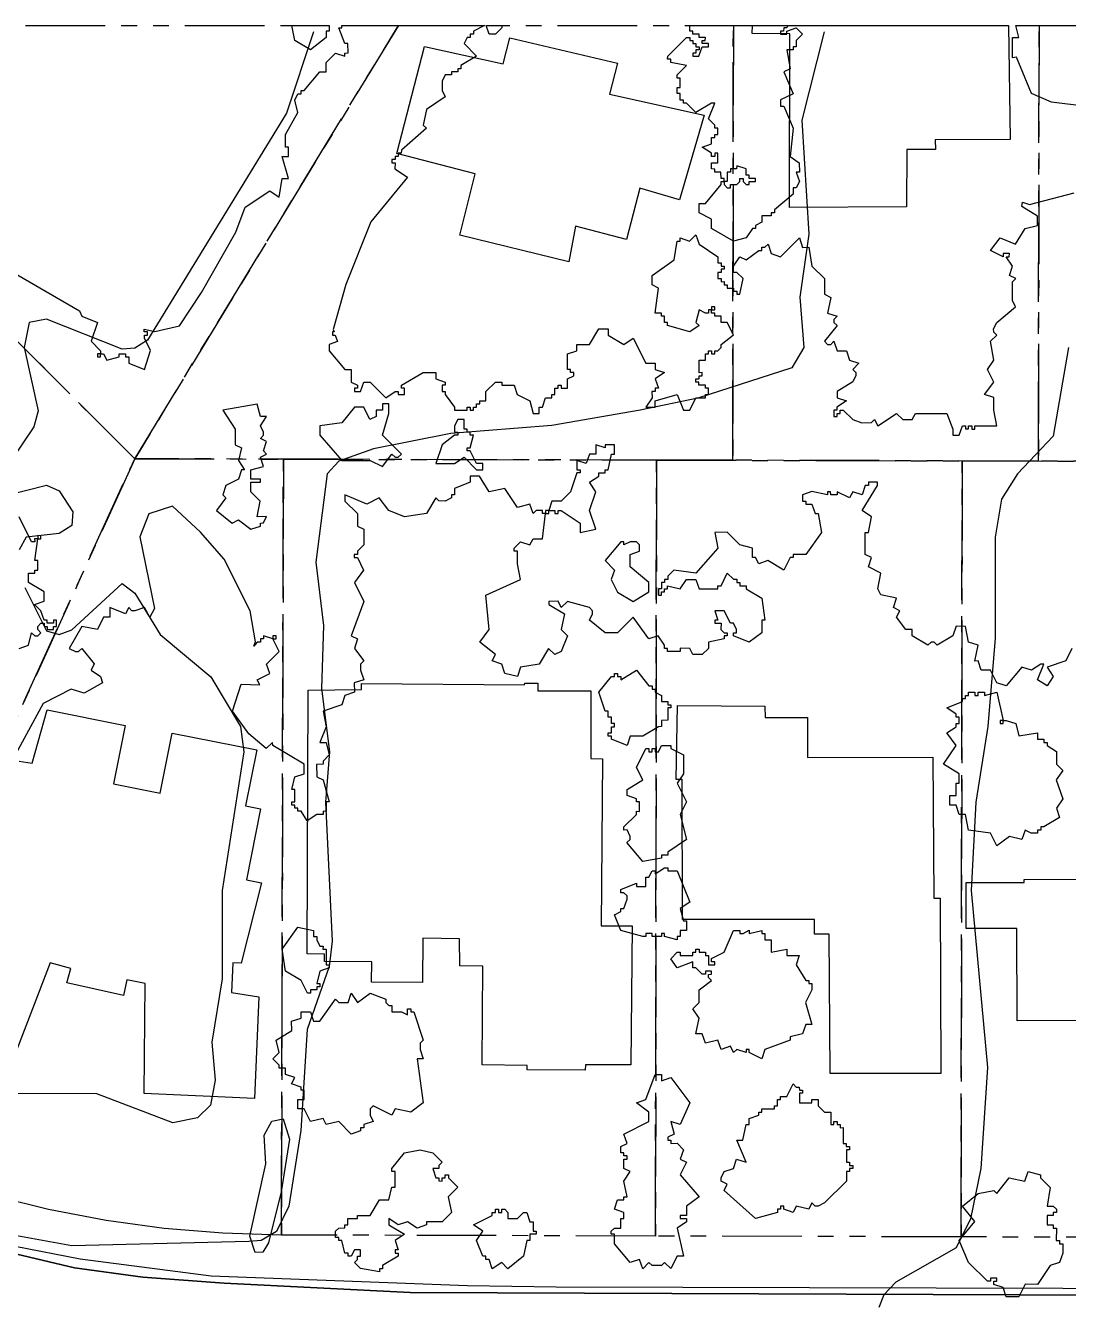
# Model space of a CAD drawing. Header units: metres. Extents: x -550 to 550, y -500 to 950.
# Drawn here: x -175.3 to -92.1, y 848 to 950 of the extents above; entities that cross this region are included whole.
import ezdxf

# ---------------------------------------------------------------- set-up
doc = ezdxf.new("R2010")
doc.units = ezdxf.units.M
doc.header["$LTSCALE"] = 2
doc.linetypes.add('PHANTOM', pattern=[6.35, 3.175, -0.635, 0.635, -0.635, 0.635, -0.635])
for name, color, linetype in [('SITE-BLDG-EXIST', 7, 'CONTINUOUS'), ('SITE-PROPERTY', 7, 'PHANTOM'), ('SITE-ROAD-CURB', 7, 'CONTINUOUS'), ('SITE-ROAD-PAVED', 7, 'CONTINUOUS'), ('SITE-TREE-CANOPY', 94, 'CONTINUOUS'), ('TOPO-CONTOUR-MAJOR', 8, 'CONTINUOUS'), ('TOPO-CONTOUR-MINOR', 9, 'CONTINUOUS')]:
    doc.layers.add(name, color=color, linetype=linetype)

msp = doc.modelspace()

# ---------------------------------------------------------------- linework, layer by layer
at = {"layer": 'SITE-BLDG-EXIST'}
for points in [[(-96.79, 940.91), (-102.78, 940.88), (-102.75, 940.1), (-105.02, 940.1), (-105.06, 935.55), (-114.4, 935.48), (-114.37, 949.34), (-117.36, 949.37), (-117.34, 950), (-96.93, 950)], [(-131.45, 933.99), (-131.98, 931.14), (-140.69, 933.29), (-139.47, 938.17), (-145.71, 939.78), (-143.5, 948.32), (-137.24, 946.94), (-136.7, 949.03), (-128.1, 947.01), (-128.74, 944.53), (-121.21, 942.86), (-123.17, 936.09), (-126.33, 937.02), (-127.38, 932.94)], [(-130.69, 866.66), (-135.31, 866.68), (-135.32, 867.03), (-138.9, 867.07), (-138.86, 874.95), (-140.7, 874.98), (-140.71, 877.13), (-143.63, 877.18), (-143.66, 873.65), (-147.73, 873.67), (-147.71, 875.3), (-151.47, 875.32), (-151.47, 875.91), (-152.86, 875.93), (-152.79, 896.97), (-148.54, 897.03), (-148.54, 897.51), (-135.52, 897.4), (-135.51, 897.54), (-134.47, 897.53), (-134.47, 896.92), (-130.25, 896.91), (-130.23, 891.51), (-129.31, 891.5), (-129.42, 878.17), (-126.94, 878.17), (-127.06, 867.07), (-130.67, 867.08)], [(-123.32, 895.74), (-116.37, 895.7), (-116.32, 894.78), (-112.96, 894.8), (-112.95, 891.6), (-102.95, 891.63), (-102.87, 880.39), (-102.37, 880.39), (-102.31, 866.4), (-111.15, 866.39), (-111.23, 877.51), (-112.4, 877.5), (-112.4, 878.68), (-122.92, 878.67), (-122.96, 889.85), (-123.43, 889.84)], [(-85.19, 881.88), (-85.19, 882.33), (-85.87, 882.38), (-85.86, 889.31), (-75.78, 889.31), (-75.9, 881.43), (-75.3, 880.94), (-75.26, 879.48), (-75.86, 878.92), (-75.86, 875.72), (-76.36, 875.72), (-76.36, 874.37), (-76.65, 874.36), (-76.63, 870.82), (-80.18, 870.8), (-80.18, 868.93), (-85.37, 868.92), (-85.4, 870.63), (-96.23, 870.6), (-96.26, 877.97), (-100.3, 877.96), (-100.31, 881.62), (-95.67, 881.62), (-95.68, 881.86)]]:
    msp.add_lwpolyline(points, close=True, dxfattribs=at)
msp.add_lwpolyline([(-175.83, 891.32), (-174.79, 891.15), (-173.61, 895.41), (-167.37, 894.16), (-168.31, 889.5), (-164.59, 888.76), (-163.62, 893.55), (-156.89, 892.2), (-157.78, 887.75), (-156.58, 887.51), (-157.71, 881.85), (-156.51, 881.61), (-158.12, 875.18), (-158.79, 875.23), (-158.91, 872.84), (-156.73, 872.51), (-157.06, 864.39), (-165.86, 864.78), (-165.78, 873.58), (-167.24, 873.86), (-167.51, 872.6), (-172.03, 873.63), (-171.71, 874.77), (-173.37, 875.21), (-176.57, 866.85)], dxfattribs=at)
at = {"layer": 'SITE-PROPERTY'}
for points in [[(-166.62, 915.44), (-187.99, 936.82), (-188.02, 950), (-145.59, 950)], [(-118.92, 915.32), (-125, 915.33), (-166.62, 915.44), (-145.59, 950), (-118.87, 950)], [(-94.54, 915.25), (-118.92, 915.32), (-118.87, 950), (-94.48, 950)], [(-70.16, 915.19), (-94.54, 915.25), (-94.48, 950), (-70.1, 950)], [(-191.21, 861.42), (-196.07, 863.82), (-200.76, 866.49), (-205.29, 869.46), (-209.62, 872.7), (-213.75, 876.2), (-217.64, 879.94), (-221.31, 883.91), (-224.72, 888.09), (-176.3, 925.11), (-166.62, 915.44)], [(-154.92, 853.5), (-159.59, 853.64), (-164.26, 854.02), (-168.89, 854.66), (-173.49, 855.53), (-178.03, 856.65), (-182.51, 858), (-186.91, 859.6), (-191.21, 861.42), (-166.62, 915.44), (-154.76, 915.41)], [(-125.08, 853.42), (-154.92, 853.5), (-154.76, 915.41), (-125, 915.33)], [(-100.62, 915.27), (-100.71, 853.35), (-125.08, 853.42), (-125, 915.33)], [(-73.19, 915.2), (-73.28, 853.28), (-100.71, 853.35), (-100.62, 915.27)]]:
    msp.add_lwpolyline(points, close=True, dxfattribs=at)
at = {"layer": 'SITE-ROAD-CURB'}
for points in [[(63.95, 848.12), (-144.66, 848.92), (-159.49, 849.65), (-165.96, 850.14), (-171.41, 850.88), (-177.03, 852.21)], [(-176.16, 852.62), (-170.96, 851.61), (-160.53, 850.25), (-140.08, 849.48), (-133.01, 849.36), (58.95, 848.86)]]:
    msp.add_lwpolyline(points, dxfattribs=at)
at = {"layer": 'SITE-ROAD-PAVED'}
msp.add_lwpolyline([(-177.03, 852.21), (-171.41, 850.88), (-165.96, 850.14), (-159.49, 849.65), (-144.66, 848.92), (63.95, 848.12)], dxfattribs=at)
at = {"layer": 'SITE-TREE-CANOPY'}
for points in [[(-176.34, 930.32), (-171.03, 927.24), (-170.85, 926.81), (-169.6, 926.31), (-170.1, 924.81), (-169.35, 924.06), (-169.35, 923.81), (-169.1, 923.81), (-168.85, 923.31), (-167.85, 923.56), (-167.85, 923.81), (-167.35, 923.81), (-167.35, 923.56), (-167.1, 923.56), (-167.1, 923.06), (-165.85, 922.56), (-165.35, 924.07), (-165.85, 925.06), (-165.85, 925.31), (-165.6, 925.31), (-165.6, 925.56), (-165.86, 925.56), (-165.86, 925.79), (-165.02, 925.59), (-163.05, 926.04), (-161.28, 928.7), (-158.56, 933.52), (-157.8, 935.51), (-155.85, 936.81), (-155.11, 936.31), (-154.85, 937.81), (-154.35, 937.81), (-154.86, 939.56), (-154.35, 939.56), (-154.36, 940.31), (-154.6, 940.31), (-154.6, 941.31), (-153.6, 943.06), (-153.85, 944.06), (-153.61, 944.56), (-153.35, 944.56), (-153.35, 944.81), (-153.1, 944.81), (-151.86, 946.31), (-151.35, 946.31), (-151.36, 947.06), (-150.6, 947.81), (-149.85, 947.56), (-149.85, 947.8), (-149.6, 947.82), (-149.61, 948.56), (-149.85, 948.56), (-150.35, 949.81), (-150.1, 949.81), (-150.1, 950), (-138.72, 950), (-139.61, 949.56), (-139.61, 949.31), (-139.85, 949.32), (-139.85, 949.06), (-140.1, 949.06), (-140.35, 948.56), (-139.36, 947.56), (-140.6, 946.81), (-140.6, 946.56), (-140.85, 946.56), (-140.85, 946.31), (-141.35, 946.31), (-141.35, 946.06), (-141.85, 946.06), (-142.1, 945.56), (-142.1, 944.81), (-141.85, 944.31), (-143.35, 943.31), (-143.6, 942.06), (-143.35, 941.81), (-145.35, 940.06), (-145.36, 939.81), (-145.6, 939.81), (-145.6, 939.56), (-145.85, 939.56), (-145.85, 939.31), (-146.1, 939.31), (-146.1, 939.06), (-145.85, 939.06), (-145.86, 938.56), (-144.87, 937.9), (-147.78, 934.34), (-149.77, 929.33), (-150.79, 925.76), (-150.72, 925.56), (-150.85, 925.56), (-150.85, 925.31), (-150.63, 925.31), (-150.44, 924.78), (-151.1, 924.56), (-151.11, 924.06), (-149.85, 922.57), (-149.35, 922.56), (-149.35, 921.56), (-148.86, 921.31), (-148.85, 921.06), (-149.1, 921.06), (-149.1, 920.81), (-148.6, 920.81), (-148.35, 921.56), (-147.85, 921.56), (-146.6, 920.31), (-145.85, 920.81), (-145.61, 920.81), (-145.61, 920.56), (-145.1, 920.56), (-145.1, 921.06), (-145.35, 921.06), (-145.35, 921.31), (-143.6, 922.31), (-142.61, 922.31), (-142.61, 921.81), (-141.85, 921.56), (-141.86, 921.31), (-142.1, 921.31), (-142.1, 920.81), (-141.85, 920.81), (-141.85, 920.56), (-141.1, 919.56), (-141.1, 919.31), (-140.1, 919.31), (-140.1, 919.56), (-139.85, 919.56), (-139.85, 919.31), (-139.6, 919.31), (-139.6, 919.56), (-139.35, 919.56), (-139.35, 919.81), (-139.1, 919.81), (-139.1, 920.06), (-138.6, 920.06), (-138.6, 920.81), (-137.85, 921.56), (-137.35, 921.56), (-137.35, 921.31), (-136.35, 921.31), (-136.11, 920.56), (-135.1, 920.06), (-134.85, 919.06), (-134.35, 919.06), (-134.35, 919.56), (-134.1, 919.56), (-133.85, 920.31), (-133.35, 920.31), (-133.35, 920.56), (-133.1, 920.56), (-133.1, 921.06), (-132.85, 921.06), (-132.85, 921.31), (-132.6, 921.31), (-132.6, 921.06), (-132.1, 921.06), (-132.1, 921.81), (-131.6, 922.06), (-131.6, 922.31), (-131.86, 922.31), (-131.85, 922.56), (-132.1, 922.56), (-132.1, 923.81), (-131.35, 924.06), (-131.35, 924.56), (-130.35, 924.56), (-129.6, 925.81), (-128.85, 925.81), (-128.85, 925.31), (-127.6, 924.56), (-126.85, 925.06), (-125.85, 923.06), (-125.1, 923.07), (-125.1, 922.57), (-124.35, 922.31), (-125.1, 921.81), (-124.85, 921.06), (-125.1, 921.06), (-125.1, 920.81), (-125.36, 920.81), (-125.35, 920.31), (-125.86, 919.56), (-125.1, 919.56), (-125.1, 920.06), (-123.35, 920.56), (-122.85, 919.31), (-122.35, 919.31), (-121.85, 920.31), (-121.1, 920.31), (-121.1, 920.56), (-120.86, 920.56), (-120.85, 921.06), (-121.1, 921.06), (-121.1, 921.31), (-121.61, 921.31), (-121.61, 921.56), (-121.85, 921.56), (-121.85, 921.82), (-121.6, 921.82), (-121.6, 922.06), (-121.35, 922.06), (-121.35, 922.32), (-121.6, 922.3), (-121.6, 923.31), (-121.1, 923.31), (-121.1, 923.81), (-120.85, 923.81), (-120.85, 924.06), (-120.6, 924.06), (-120.6, 923.81), (-120.35, 923.8), (-120.35, 924.06), (-120.1, 924.06), (-119.85, 924.32), (-119.85, 924.56), (-118.85, 925.32), (-119.35, 926.31), (-119.85, 926.31), (-119.85, 926.81), (-120.36, 926.81), (-120.35, 927.06), (-120.6, 927.06), (-120.6, 927.31), (-120.85, 927.31), (-120.85, 927.06), (-121.1, 927.06), (-121.6, 927.31), (-121.85, 926.31), (-121.6, 926.06), (-122.35, 925.56), (-124.11, 926.06), (-124.11, 926.31), (-124.35, 926.31), (-124.35, 926.81), (-124.6, 926.81), (-124.6, 927.06), (-125.1, 927.06), (-124.85, 929.06), (-125.35, 929.31), (-125.35, 930.06), (-123.6, 931.31), (-123.35, 932.81), (-123.1, 932.81), (-123.1, 933.06), (-122.36, 932.81), (-121.85, 933.31), (-121.6, 932.56), (-120.1, 931.56), (-120.1, 931.06), (-119.85, 931.06), (-119.85, 930.81), (-119.61, 930.81), (-119.6, 930.56), (-119.85, 930.56), (-119.85, 930.31), (-120.1, 930.31), (-120.11, 929.81), (-119.85, 929.81), (-119.85, 929.55), (-119.6, 929.57), (-119.6, 929.31), (-119.35, 929.31), (-119.36, 929.06), (-118.85, 929.06), (-118.85, 928.81), (-118.6, 928.81), (-118.6, 928.56), (-118.35, 928.56), (-118.1, 929.81), (-118.6, 930.31), (-118.85, 930.31), (-118.85, 930.81), (-118.35, 931.56), (-117.85, 931.31), (-116.85, 932.06), (-116.6, 932.06), (-116.61, 932.31), (-116.35, 932.31), (-116.1, 932.56), (-115.85, 931.81), (-115.1, 931.56), (-113.6, 933.06), (-113.35, 932.3), (-112.85, 932.32), (-112.61, 930.81), (-111.6, 929.81), (-111.6, 928.57), (-111.1, 928.31), (-111.35, 927.06), (-110.6, 926.81), (-110.86, 926.56), (-110.85, 926.31), (-110.6, 926.06), (-111.6, 924.81), (-111.35, 924.56), (-111.1, 924.56), (-110.85, 924.82), (-110.6, 924.06), (-109.85, 924.06), (-109.6, 923.31), (-108.85, 923.06), (-109.35, 922.56), (-109.1, 922.31), (-109.1, 922.07), (-109.35, 921.57), (-110.6, 920.81), (-110.6, 920.31), (-109.85, 920.06), (-110.61, 919.56), (-110.61, 919.31), (-110.85, 919.31), (-110.85, 918.81), (-110.6, 918.81), (-110.6, 919.06), (-110.35, 919.06), (-110.35, 919.31), (-110.1, 919.31), (-109.35, 918.56), (-108.61, 918.3), (-107.85, 918.32), (-107.6, 918.56), (-107.35, 918.06), (-105.85, 919.06), (-105.35, 918.56), (-104.6, 918.56), (-104.35, 919.06), (-101.85, 919.06), (-101.35, 917.81), (-101.35, 917.31), (-100.86, 917.32), (-100.6, 918.06), (-100.35, 918.06), (-100.35, 917.82), (-100.1, 917.82), (-100.1, 918.06), (-99.85, 918.06), (-99.85, 917.81), (-99.6, 917.81), (-99.6, 918.06), (-97.85, 918.06), (-98.1, 919.31), (-98.1, 920.32), (-98.85, 920.56), (-98.1, 921.56), (-98.6, 922.56), (-98.1, 923.31), (-98.35, 924.81), (-97.85, 925.31), (-98.1, 925.55), (-98.11, 925.81), (-97.85, 926.31), (-96.36, 927.57), (-96.6, 928.06), (-96.61, 929.56), (-96.35, 929.81), (-96.85, 930.06), (-96.6, 930.81), (-97.1, 931.56), (-96.86, 931.56), (-96.85, 931.82), (-97.35, 931.81), (-97.35, 931.56), (-98.35, 932.06), (-97.6, 933.06), (-96.36, 932.56), (-95.6, 933.81), (-94.61, 934.06), (-94.6, 934.8), (-95.85, 935.56), (-95.8, 935.9), (-95.26, 935.72), (-91.69, 936.66)], [(-90.7, 943.55), (-93.5, 943.9), (-95.08, 944.59), (-96.28, 947.49), (-96.6, 947.43), (-96.6, 949.06), (-96.1, 949.06), (-96.34, 950), (-87.85, 950)], [(-91.86, 900.31), (-92.36, 899.31), (-93.85, 898.81), (-93.35, 898.06), (-93.85, 897.31), (-94.6, 897.81), (-94.1, 899.06), (-94.35, 899.06), (-95.1, 898.56), (-95.85, 898.81), (-97.1, 897.31), (-97.86, 897.56), (-98.35, 898.56), (-99.1, 898.56), (-99.35, 899.32), (-99.6, 899.3), (-99.35, 900.56), (-100.11, 900.81), (-100.35, 902.06), (-101.1, 902.07), (-101.35, 901.31), (-102.61, 900.57), (-102.85, 900.81), (-103.1, 900.81), (-103.35, 900.56), (-104.61, 901.31), (-104.6, 901.81), (-105.1, 901.81), (-105.85, 902.81), (-105.6, 903.31), (-106.1, 903.56), (-105.85, 904.31), (-107.1, 904.57), (-107.35, 905.05), (-107.11, 906.31), (-108.1, 906.81), (-107.85, 907.56), (-108.35, 907.81), (-108.35, 909.56), (-108.1, 909.56), (-107.85, 910.81), (-108.6, 911.31), (-107.36, 913.31), (-107.36, 913.56), (-108.1, 913.57), (-108.1, 913.31), (-108.35, 913.31), (-108.6, 912.57), (-109.35, 912.81), (-109.6, 912.31), (-110.6, 912.81), (-110.6, 912.56), (-111.1, 912.56), (-111.11, 912.81), (-111.35, 912.81), (-111.35, 912.56), (-112.6, 912.82), (-113.35, 912.56), (-113.35, 912.06), (-113.1, 912.06), (-113.1, 911.81), (-112.6, 911.81), (-112.35, 911.06), (-112.11, 911.06), (-111.85, 909.55), (-113.1, 907.81), (-114.1, 907.81), (-114.1, 907.56), (-114.35, 907.56), (-114.85, 906.56), (-116.11, 907.31), (-116.85, 907.06), (-117.1, 907.56), (-117.35, 907.56), (-117.35, 908.31), (-118.35, 908.56), (-119.35, 909.57), (-120.35, 909.56), (-120.1, 908.31), (-121.85, 906.31), (-123.61, 906.56), (-124.1, 906.06), (-124.1, 905.81), (-124.35, 905.81), (-124.35, 905.56), (-124.6, 905.56), (-124.6, 905.06), (-124.85, 905.06), (-124.85, 904.56), (-124.61, 904.56), (-124.6, 904.81), (-124.35, 904.81), (-124.35, 905.06), (-124.11, 905.06), (-124.11, 905.31), (-123.1, 905.06), (-122.6, 905.81), (-121.85, 905.81), (-121.6, 905.06), (-120.1, 905.06), (-120.1, 905.31), (-119.85, 905.31), (-119.35, 906.31), (-118.85, 905.82), (-118.6, 905.82), (-118.6, 905.56), (-118.35, 905.56), (-118.35, 905.31), (-117.85, 905.31), (-117.85, 905.06), (-116.6, 904.31), (-116.35, 902.56), (-116.6, 902.56), (-116.6, 901.56), (-117.6, 900.81), (-118.85, 901.31), (-118.85, 901.56), (-118.61, 901.55), (-118.61, 901.81), (-118.85, 902.31), (-119.1, 902.31), (-119.6, 903.31), (-120.35, 903.31), (-120.1, 902.56), (-120.35, 902.56), (-120.35, 902.31), (-119.85, 902.31), (-119.86, 901.81), (-119.6, 901.56), (-119.35, 901.56), (-119.35, 901.31), (-119.6, 901.31), (-119.6, 901.06), (-120.85, 900.81), (-120.85, 900.31), (-121.35, 899.81), (-122.1, 899.81), (-122.35, 900.31), (-123.1, 900.32), (-123.1, 900.06), (-124.11, 900.06), (-124.11, 900.31), (-124.35, 900.31), (-124.35, 900.56), (-124.86, 901.31), (-125.6, 901.06), (-126.85, 902.81), (-128.11, 901.56), (-129.1, 901.56), (-130.35, 902.56), (-130.1, 903.06), (-130.1, 903.31), (-130.35, 903.56), (-132.1, 904.06), (-132.6, 903.56), (-132.85, 904.07), (-133.6, 904.06), (-133.6, 903.81), (-132.35, 903.06), (-132.6, 901.81), (-132.1, 901.31), (-132.6, 900.06), (-133.1, 899.81), (-133.61, 900.31), (-134.35, 899.06), (-135.85, 898.81), (-136.1, 898.06), (-137.1, 898.31), (-137.35, 899.06), (-138.1, 899.31), (-137.85, 899.81), (-139.1, 900.81), (-138.35, 901.81), (-138.61, 904.56), (-135.85, 905.81), (-136.1, 907.06), (-136.1, 908.06), (-136.35, 908.06), (-136.35, 908.31), (-135.85, 908.81), (-135.1, 908.56), (-134.85, 909.06), (-134.1, 909.06), (-133.85, 911.06), (-134.1, 911.06), (-134.1, 911.31), (-134.6, 911.31), (-134.85, 911.07), (-135.1, 911.81), (-136.1, 911.56), (-137.11, 913.06), (-138.35, 912.81), (-139.11, 914.06), (-139.85, 914.06), (-139.85, 913.56), (-141.1, 913.06), (-141.1, 912.56), (-141.35, 912.56), (-141.35, 912.31), (-141.85, 912.06), (-142.35, 912.07), (-142.6, 912.31), (-143.35, 911.07), (-145.1, 910.81), (-146.36, 911.31), (-147.11, 912.31), (-148.1, 911.81), (-149.85, 912.56), (-149.85, 912.06), (-148.86, 911.06), (-148.85, 910.06), (-148.35, 909.82), (-148.35, 908.56), (-148.85, 908.06), (-148.85, 907.81), (-149.11, 907.81), (-149.11, 907.56), (-148.85, 907.56), (-148.36, 906.56), (-149.1, 905.56), (-148.35, 904.06), (-149.35, 901.31), (-148.85, 901.06), (-149.1, 900.31), (-148.35, 899.31), (-148.6, 899.06), (-148.61, 898.56), (-148.35, 897.81), (-149.11, 897.56), (-149.1, 896.81), (-149.85, 896.56), (-150.1, 895.81), (-151.6, 895.31), (-151.35, 894.06), (-151.85, 892.81), (-151.35, 892.81), (-151.1, 891.81), (-151.6, 891.31), (-151.6, 891.07), (-152.11, 891.05), (-152.1, 890.06), (-151.6, 889.81), (-151.1, 888.06), (-151.35, 888.06), (-151.35, 887.3), (-151.6, 887.31), (-151.6, 887.06), (-152.1, 887.06), (-152.86, 886.56), (-153.35, 887.31), (-153.61, 887.31), (-153.61, 887.56), (-153.85, 887.56), (-153.85, 887.81), (-154.1, 887.81), (-154.1, 888.07), (-153.85, 888.06), (-153.85, 889.05), (-154.1, 889.06), (-153.85, 890.06), (-153.1, 890.31), (-153.1, 891.06), (-155.6, 892.56), (-155.63, 892.81), (-156.14, 892.33), (-157.52, 893.49), (-158.83, 895.3), (-158.13, 897.46), (-156.63, 897.41), (-156.85, 897.81), (-155.85, 898.31), (-156.1, 899.06), (-155.11, 900.06), (-155.6, 901.06), (-156.35, 901.31), (-156.35, 901.06), (-156.6, 901.06), (-156.6, 900.81), (-156.85, 900.81), (-157.12, 900.48), (-156.98, 900.82), (-157.4, 903.3), (-159.48, 907.42), (-161.38, 909.58), (-163.61, 911.65), (-165.5, 911.05), (-166.22, 909.22), (-165.05, 903.5), (-165.42, 902.79), (-165.85, 903.57), (-166.6, 903.31), (-166.85, 903.31), (-167.1, 903.56), (-167.35, 903.06), (-168.6, 903.56), (-168.6, 902.81), (-169.1, 902.81), (-169.6, 901.81), (-170.85, 902.06), (-171.85, 900.31), (-171.35, 900.06), (-171.1, 900.06), (-170.85, 900.31), (-169.85, 899.07), (-170.1, 898.57), (-169.35, 898.06), (-169.19, 897.56), (-170.65, 896.73), (-171.69, 897.04), (-173.91, 895.92), (-176.62, 890.95)], [(-175.85, 900.31), (-175.1, 900.56), (-174.85, 901.56), (-174.6, 901.31), (-174.35, 901.31), (-174.1, 901.56), (-174.36, 901.81), (-174.36, 902.06), (-174.1, 902.31), (-173.85, 902.31), (-173.85, 902.06), (-173.6, 902.06), (-173.6, 901.81), (-173.11, 901.81), (-173.11, 902.06), (-172.85, 902.06), (-172.85, 902.56), (-173.1, 902.56), (-173.11, 902.31), (-173.6, 902.31), (-173.6, 902.56), (-173.85, 902.56), (-174.1, 903.31), (-174.61, 903.81), (-173.85, 904.07), (-173.85, 904.81), (-175.1, 905.56), (-175.1, 906.31), (-174.6, 906.31), (-174.6, 906.56), (-174.35, 906.56), (-174.36, 907.31), (-174.6, 907.31), (-174.35, 909.06), (-174.61, 909.06), (-174.6, 908.81), (-174.85, 908.81), (-175.85, 910.81)]]:
    msp.add_lwpolyline(points, dxfattribs=at)
for points in [[(-151.1, 949.56), (-151.35, 949.56), (-151.35, 949.06), (-152.6, 948.06), (-153.85, 948.81), (-154.1, 950), (-151.1, 950)], [(-137.35, 949.81), (-137.85, 949.31), (-138.35, 949.31), (-138.58, 950), (-137.35, 950)], [(-114.6, 949.82), (-114.85, 949.82), (-114.86, 949.56), (-115.1, 949.56), (-115.1, 949.32), (-114.6, 949.31), (-114.6, 949.56), (-113.85, 949.81), (-113.35, 949.31), (-113.85, 948.81), (-113.85, 948.31), (-114.11, 948.31), (-114.1, 948.06), (-114.6, 948.06), (-114.35, 946.56), (-114.85, 946.31), (-114.1, 944.56), (-115.1, 944.07), (-115.1, 943.56), (-114.85, 943.56), (-114.1, 941.81), (-114.35, 939.56), (-113.61, 939.06), (-113.6, 938.31), (-113.85, 938.31), (-113.6, 937.56), (-113.85, 937.06), (-114.1, 937.06), (-114.1, 936.56), (-115.6, 935.31), (-115.6, 935.06), (-115.85, 935.06), (-115.85, 934.81), (-116.6, 934.81), (-116.6, 934.31), (-117.1, 934.06), (-117.1, 933.81), (-117.35, 933.81), (-117.85, 933.06), (-118.85, 932.81), (-120.61, 933.81), (-120.6, 934.56), (-121.6, 935.06), (-121.6, 935.81), (-121.1, 935.81), (-119.85, 937.31), (-119.85, 937.56), (-119.6, 937.56), (-119.6, 937.81), (-119.85, 937.81), (-119.86, 938.31), (-120.35, 938.31), (-120.35, 938.55), (-120.6, 938.56), (-120.61, 939.06), (-120.1, 939.05), (-120.1, 939.81), (-120.35, 939.81), (-120.35, 939.56), (-120.6, 939.56), (-120.6, 939.81), (-121.36, 940.31), (-120.6, 940.56), (-120.6, 941.06), (-120.35, 941.06), (-120.35, 941.31), (-120.1, 941.31), (-120.1, 941.81), (-120.35, 941.81), (-120.35, 942.06), (-120.85, 942.56), (-120.35, 943.81), (-120.6, 943.81), (-121.85, 943.06), (-122.6, 943.81), (-122.85, 943.81), (-122.85, 944.06), (-123.11, 944.06), (-123.1, 944.57), (-123.35, 944.57), (-123.35, 945.05), (-123.1, 945.07), (-123.1, 945.81), (-123.35, 945.81), (-123.36, 946.06), (-122.6, 946.81), (-123.85, 947.06), (-123.85, 947.31), (-124.11, 947.31), (-124.1, 947.56), (-122.6, 949.06), (-122.35, 949.06), (-122.35, 948.81), (-122.1, 948.81), (-122.1, 948.56), (-121.85, 948.56), (-121.85, 948.31), (-121.6, 948.31), (-121.6, 948.06), (-121.85, 948.06), (-121.85, 947.81), (-122.1, 947.81), (-122.1, 947.56), (-121.61, 947.56), (-121.35, 948.31), (-120.85, 948.31), (-120.85, 948.56), (-121.35, 948.56), (-121.35, 948.81), (-121.11, 948.81), (-121.1, 949.06), (-121.6, 949.06), (-121.6, 949.31), (-122.1, 949.31), (-122.1, 949.56), (-122.35, 949.56), (-122.35, 950), (-114.53, 950)], [(-119.6, 937.31), (-119.35, 937.06), (-119.11, 937.06), (-119.11, 937.31), (-118.6, 937.31), (-118.35, 937.56), (-118.35, 937.81), (-118.1, 937.81), (-118.1, 937.56), (-117.86, 937.31), (-117.6, 937.31), (-117.6, 937.56), (-117.1, 937.56), (-117.1, 937.81), (-117.6, 937.81), (-117.6, 938.06), (-117.85, 938.06), (-117.85, 938.56), (-118.6, 938.81), (-118.61, 938.56), (-119.1, 938.56), (-119.1, 938.31), (-119.35, 938.31), (-119.35, 937.56), (-119.6, 937.56)], [(-120.35, 927.31), (-120.35, 927.56), (-120.6, 927.56), (-120.6, 927.31)], [(-169.6, 923.82), (-169.6, 923.56), (-169.35, 923.56), (-169.35, 923.81)], [(-157.35, 914.56), (-156.35, 914.81), (-156.6, 915.56), (-156.1, 915.81), (-156.35, 916.06), (-156.1, 916.81), (-156.6, 917.06), (-156.35, 917.31), (-156.35, 917.56), (-156.6, 918.06), (-156.1, 918.81), (-156.6, 918.81), (-156.85, 919.8), (-159.6, 919.31), (-158.6, 917.8), (-158.6, 916.56), (-158.1, 916.31), (-158.35, 915.31), (-157.85, 914.56), (-158.1, 914.56), (-158.35, 913.81), (-159.35, 913.31), (-159.6, 912.56), (-159.35, 912.31), (-160.1, 911.31), (-158.85, 910.31), (-158.35, 910.56), (-157.35, 909.81), (-156.6, 910.06), (-156.6, 910.3), (-156.36, 910.32), (-156.1, 910.82), (-156.85, 910.81), (-156.61, 912.06), (-157.35, 912.81), (-157.35, 913.56), (-156.6, 913.56), (-156.6, 913.81), (-157.35, 913.81)], [(-146.85, 919.31), (-147.36, 919.31), (-147.35, 918.81), (-147.86, 918.56), (-148.35, 919.56), (-149.1, 919.56), (-150.1, 918.3), (-151.85, 918.06), (-151.85, 917.31), (-150.1, 915.31), (-147.85, 915.31), (-146.85, 914.81), (-146.1, 915.81), (-145.85, 915.56), (-145.61, 915.56), (-145.35, 915.81), (-146.85, 917.31), (-146.35, 919.06), (-146.35, 919.81), (-146.85, 919.81)], [(-140.1, 916.31), (-139.85, 916.31), (-139.6, 917.31), (-139.85, 917.31), (-139.85, 917.56), (-140.1, 917.56), (-140.1, 917.81), (-140.35, 917.81), (-140.35, 918.56), (-140.85, 918.56), (-141.1, 918.06), (-141.1, 917.56), (-140.85, 917.56), (-140.85, 917.31), (-141.1, 917.31), (-142.1, 916.56), (-142.6, 915.06), (-141.11, 915.06), (-140.35, 915.56), (-139.35, 914.56), (-138.85, 914.56), (-138.85, 915.06), (-139.35, 915.06), (-139.85, 916.06), (-140.1, 916.06)], [(-133.1, 911.31), (-133.1, 911.06), (-132.85, 911.06), (-132.85, 911.31), (-132.6, 911.31), (-131.1, 910.31), (-131.1, 909.56), (-129.85, 909.81), (-130.35, 911.32), (-129.85, 912.8), (-130.35, 913.56), (-129.61, 914.06), (-129.61, 914.31), (-129.1, 914.31), (-129.1, 914.56), (-128.85, 914.56), (-128.6, 915.81), (-128.35, 915.81), (-128.35, 916.56), (-129.1, 916.56), (-129.1, 916.31), (-129.85, 916.56), (-129.85, 915.81), (-130.35, 915.81), (-130.6, 915.06), (-131.35, 915.31), (-131.35, 914.56), (-131.1, 914.56), (-131.1, 914.31), (-131.35, 914.31), (-131.85, 912.81), (-132.6, 912.06), (-133.35, 912.06), (-133.6, 911.31)], [(-133.6, 911.06), (-133.6, 911.31), (-133.85, 911.31), (-133.85, 911.06)], [(-174.1, 909.06), (-174.1, 909.3), (-174.35, 909.31), (-174.35, 909.06)], [(-127.6, 908.56), (-127.6, 908.81), (-127.85, 908.81), (-129.1, 907.31), (-128.35, 906.56), (-128.61, 905.81), (-128.1, 904.8), (-126.85, 904.06), (-125.6, 904.81), (-125.6, 905.56), (-127.1, 906.81), (-127.1, 907.81), (-126.36, 908.06), (-126.35, 908.56), (-126.6, 908.81), (-127.1, 908.81)], [(-155.35, 901.06), (-155.35, 901.32), (-155.6, 901.32), (-155.6, 901.06)], [(-125.6, 897.32), (-125.35, 897.31), (-125.35, 897.06), (-125.1, 897.06), (-125.1, 896.81), (-124.6, 896.56), (-124.6, 896.06), (-124.1, 896.06), (-124.1, 895.81), (-123.85, 895.81), (-123.85, 895.56), (-124.1, 895.56), (-124.1, 894.57), (-124.6, 894.56), (-124.61, 894.07), (-124.85, 894.05), (-126.1, 893.31), (-127.11, 893.31), (-127.35, 892.56), (-128.6, 893.06), (-128.6, 893.31), (-128.85, 893.31), (-128.85, 893.56), (-128.6, 893.56), (-128.6, 894.06), (-128.35, 894.06), (-128.35, 894.32), (-128.6, 894.32), (-128.6, 894.81), (-128.85, 894.81), (-128.85, 895.31), (-129.1, 895.31), (-129.6, 896.81), (-128.6, 898.06), (-128.35, 898.06), (-128.36, 898.31), (-128.1, 898.31), (-128.1, 898.06), (-127.85, 898.06), (-127.85, 897.81), (-126.6, 898.56)], [(-97.1, 894.56), (-96.35, 894.31), (-96.1, 893.32), (-94.6, 893.56), (-94.6, 893.06), (-94.11, 893.06), (-94.11, 892.81), (-93.85, 892.81), (-93.85, 892.56), (-93.1, 892.07), (-93.1, 891.06), (-92.6, 890.56), (-93.11, 889.81), (-92.6, 888.31), (-93.1, 887.56), (-92.85, 886.81), (-94.1, 886.06), (-94.35, 886.06), (-94.35, 885.8), (-94.6, 885.81), (-94.6, 885.56), (-95.11, 885.56), (-95.6, 885.81), (-95.85, 885.06), (-96.85, 885.31), (-97.85, 884.56), (-98.35, 885.57), (-100.1, 885.81), (-100.36, 887.06), (-100.85, 887.06), (-101.11, 887.8), (-101.6, 887.81), (-101.6, 888.56), (-101.1, 888.56), (-101.1, 889.56), (-100.85, 889.56), (-100.85, 890.31), (-102.11, 891.07), (-101.1, 892.55), (-101.85, 893.56), (-101.1, 894.06), (-101.1, 894.31), (-100.85, 894.31), (-100.85, 894.81), (-101.1, 894.81), (-101.1, 895.06), (-101.85, 895.56), (-100.6, 896.06), (-100.6, 896.31), (-100.35, 896.31), (-100.35, 896.56), (-100.1, 896.56), (-100.1, 896.81), (-99.6, 896.81), (-99.61, 896.56), (-99.35, 896.56), (-99.35, 896.81), (-98.85, 896.81), (-98.85, 896.56), (-97.85, 896.81), (-97.35, 894.56)], [(-97.6, 894.56), (-97.6, 894.31), (-97.35, 894.31), (-97.35, 894.56)], [(-122.85, 891.81), (-122.85, 890.31), (-123.35, 889.56), (-122.6, 888.06), (-123.1, 887.06), (-122.6, 885.06), (-124.1, 884.06), (-124.1, 883.81), (-124.6, 883.81), (-124.61, 883.56), (-126.1, 883.31), (-127.36, 884.81), (-127.1, 885.06), (-127.1, 885.31), (-127.35, 885.82), (-127.6, 885.8), (-127.6, 886.06), (-126.6, 887.06), (-126.6, 887.31), (-126.36, 887.3), (-126.35, 888.06), (-126.6, 888.06), (-126.6, 888.31), (-127.35, 888.56), (-127.35, 889.06), (-126.1, 889.81), (-126.6, 890.81), (-125.85, 892.31), (-125.6, 892.31), (-125.6, 892.06), (-125.35, 892.06), (-125.35, 892.31), (-125.1, 892.31), (-125.1, 892.06), (-124.85, 892.06), (-124.6, 892.56), (-123.86, 892.56), (-123.85, 892.31)], [(-124.1, 882.56), (-123.35, 882.56), (-122.35, 880.06), (-123.1, 879.56), (-122.85, 878.56), (-122.6, 878.56), (-122.6, 877.81), (-123.1, 877.81), (-123.1, 877.31), (-123.35, 877.31), (-123.35, 877.06), (-124.35, 877.31), (-124.35, 877.56), (-124.6, 877.56), (-124.6, 877.31), (-125.35, 877.31), (-125.35, 877.56), (-125.85, 877.56), (-125.85, 877.31), (-126.1, 877.32), (-127.85, 877.81), (-128.35, 879.06), (-127.85, 879.31), (-127.85, 879.56), (-127.6, 879.56), (-127.35, 880.31), (-127.35, 880.57), (-127.6, 880.81), (-127.85, 880.81), (-127.85, 881.06), (-126.6, 881.57), (-126.6, 881.31), (-125.85, 881.31), (-125.85, 882.06), (-125.6, 882.06), (-125.35, 882.56), (-125.1, 882.56), (-125.11, 882.31), (-124.35, 882.81), (-124.1, 882.81)], [(-152.36, 877.31), (-152.1, 877.31), (-152.1, 877.06), (-151.85, 876.56), (-151.6, 876.56), (-151.61, 876.32), (-151.35, 876.31), (-151.35, 875.06), (-151.1, 875.06), (-151.1, 874.81), (-151.85, 874.56), (-152.1, 873.56), (-151.85, 873.56), (-151.86, 873.31), (-152.1, 873.31), (-152.1, 873.06), (-152.6, 873.06), (-152.6, 872.81), (-152.85, 872.81), (-153.35, 873.81), (-154.6, 874.56), (-154.85, 876.31), (-153.6, 878.06), (-152.35, 877.81)], [(-116.6, 877.56), (-116.35, 877.56), (-116.35, 877.06), (-115.85, 877.06), (-115.85, 876.06), (-114.6, 876.31), (-114.6, 875.81), (-113.61, 875.81), (-113.85, 875.06), (-113.1, 873.81), (-112.85, 873.8), (-112.85, 873.56), (-112.6, 873.56), (-112.61, 873.06), (-113.11, 872.06), (-112.6, 870.31), (-113.1, 870.31), (-113.35, 869.56), (-114.35, 869.31), (-114.35, 869.06), (-116.35, 868.31), (-116.6, 867.56), (-117.6, 868.06), (-117.6, 868.3), (-117.85, 868.31), (-117.85, 868.06), (-118.6, 868.31), (-118.85, 868.06), (-119.1, 868.56), (-119.85, 868.31), (-120.1, 869.06), (-121.1, 868.81), (-121.35, 869.56), (-121.85, 869.56), (-121.6, 870.81), (-122.1, 871.56), (-121.6, 872.06), (-121.6, 873.06), (-120.6, 873.82), (-120.85, 874.06), (-120.85, 874.3), (-120.6, 874.32), (-120.6, 874.56), (-121.1, 874.56), (-121.1, 874.31), (-121.35, 874.31), (-121.85, 874.81), (-122.1, 874.81), (-122.1, 875.31), (-123.35, 874.81), (-123.85, 875.55), (-123.35, 876.07), (-123.11, 876.07), (-123.1, 875.81), (-122.1, 875.81), (-122.1, 876.06), (-121.86, 876.06), (-121.86, 876.31), (-121.6, 876.31), (-121.6, 876.06), (-121.1, 876.06), (-121.1, 875.81), (-120.85, 875.81), (-120.85, 875.06), (-120.35, 875.06), (-120.35, 875.31), (-120.6, 875.31), (-120.6, 875.56), (-119.6, 876.06), (-118.86, 877.81), (-118.35, 877.81), (-118.35, 877.56), (-118.1, 877.56), (-117.61, 877.82), (-117.61, 877.56), (-116.6, 877.81)], [(-146.35, 871.81), (-146.1, 871.81), (-146.1, 871.31), (-145.35, 871.31), (-144.85, 871.06), (-144.85, 871.56), (-144.6, 871.56), (-144.6, 871.31), (-144.35, 871.31), (-143.6, 869.06), (-143.85, 868.81), (-143.85, 868.31), (-143.61, 867.56), (-144.1, 867.56), (-143.6, 864.06), (-144.6, 863.31), (-145.85, 863.56), (-146.1, 863.06), (-147.6, 863.81), (-147.85, 863.56), (-147.85, 863.06), (-147.6, 862.56), (-148.35, 862.31), (-148.35, 862.06), (-148.61, 862.06), (-148.61, 861.81), (-149.35, 861.56), (-150.35, 862.56), (-151.35, 862.31), (-151.6, 862.81), (-152.6, 862.56), (-153.1, 863.56), (-153.6, 863.56), (-153.6, 864.32), (-153.1, 864.31), (-153.1, 865.06), (-153.35, 865.06), (-153.35, 865.3), (-154.11, 865.56), (-153.85, 866.06), (-154.6, 866.31), (-154.6, 866.81), (-155.1, 866.81), (-155.1, 867.06), (-155.61, 867.56), (-155.1, 868.05), (-155.35, 869.06), (-154.1, 869.81), (-154.11, 870.56), (-153.35, 870.81), (-153.35, 871.31), (-152.6, 871.31), (-152.35, 870.57), (-151.85, 870.56), (-150.6, 872.31), (-150.35, 872.06), (-149.6, 872.06), (-149.35, 872.81), (-148.85, 872.06), (-147.85, 872.81), (-146.6, 872.31), (-146.6, 872.06)], [(-124.6, 865.81), (-123.85, 866.06), (-122.35, 864.06), (-123.1, 862.31), (-123.85, 862.56), (-123.6, 861.56), (-124.1, 861.31), (-124.1, 861.06), (-123.85, 861.06), (-123.85, 860.8), (-123.35, 860.82), (-122.85, 860.31), (-123.1, 859.56), (-122.6, 859.31), (-123.1, 858.31), (-121.6, 856.56), (-122.6, 855.81), (-122.6, 855.06), (-123.11, 855.06), (-123.1, 854.81), (-122.6, 854.81), (-122.6, 854.56), (-123.35, 854.06), (-122.85, 851.82), (-123.36, 851.81), (-123.86, 850.82), (-124.35, 851.31), (-124.6, 851.06), (-124.85, 851.06), (-125.35, 851.06), (-125.6, 851.31), (-126.1, 850.81), (-126.35, 851.56), (-127.1, 851.31), (-128.35, 852.81), (-128.35, 853.56), (-128.61, 853.56), (-128.61, 853.81), (-128.35, 854.06), (-127.85, 854.06), (-127.85, 854.81), (-127.6, 854.81), (-127.6, 855.31), (-128.35, 855.56), (-128.1, 856.31), (-127.6, 856.3), (-127.6, 856.56), (-127.35, 856.56), (-127.6, 857.81), (-127.1, 858.56), (-127.6, 858.81), (-127.6, 859.56), (-127.35, 859.56), (-127.35, 859.81), (-127.6, 859.81), (-127.6, 860.06), (-127.85, 860.06), (-127.85, 860.57), (-127.35, 860.81), (-127.6, 861.56), (-125.6, 862.56), (-125.6, 863.31), (-126.6, 864.06), (-125.85, 864.31), (-125.11, 866.31), (-124.6, 866.31)], [(-113.85, 865.31), (-113.61, 865.31), (-113.6, 865.06), (-113.35, 865.06), (-113.35, 864.81), (-113.6, 864.81), (-113.6, 864.06), (-112.6, 864.06), (-112.6, 864.3), (-112.1, 864.32), (-112.11, 863.81), (-111.6, 863.31), (-111.1, 863.31), (-111.1, 862.31), (-110.85, 862.31), (-110.85, 862.56), (-110.6, 862.56), (-110.6, 862.31), (-110.35, 862.31), (-110.35, 862.05), (-110.1, 862.07), (-110.1, 860.81), (-109.86, 860.81), (-109.86, 860.56), (-109.6, 860.56), (-109.6, 860.31), (-109.85, 860.31), (-109.85, 859.31), (-109.6, 859.31), (-109.6, 859.06), (-109.35, 859.06), (-109.35, 858.81), (-109.61, 858.81), (-109.61, 858.56), (-109.85, 858.56), (-109.85, 857.8), (-111.6, 856.06), (-112.1, 855.81), (-112.35, 855.81), (-112.6, 856.06), (-112.85, 855.56), (-113.85, 855.81), (-114.1, 855.31), (-114.85, 855.56), (-114.85, 855.81), (-115.1, 855.81), (-115.1, 855.56), (-115.35, 855.57), (-115.35, 855.31), (-117.1, 854.81), (-119.6, 857.06), (-119.35, 857.56), (-119.85, 857.81), (-119.85, 858.06), (-119.6, 858.56), (-118.85, 858.81), (-118.61, 859.56), (-117.85, 859.31), (-118.6, 861.06), (-118.11, 861.06), (-117.85, 862.31), (-117.6, 862.31), (-117.6, 862.81), (-116.85, 863.06), (-116.85, 863.31), (-116.6, 863.31), (-116.6, 863.56), (-115.6, 863.56), (-115.6, 863.81), (-115.35, 863.81), (-115.36, 864.31), (-115.1, 864.31), (-115.1, 864.56), (-114.6, 864.56), (-114.1, 865.56)], [(-154.95, 856.94), (-155.95, 852.88), (-156.39, 852.14), (-157, 852.11), (-157.43, 853.42), (-156.17, 859.18), (-156.29, 861.46), (-155.67, 862.59), (-154.79, 862.76), (-154.27, 861.15)], [(-142.6, 858.06), (-142.35, 858.06), (-142.35, 857.82), (-142.1, 857.81), (-142.1, 858.06), (-141.85, 858.06), (-141.86, 858.31), (-141.6, 858.31), (-141.6, 858.06), (-140.85, 857.31), (-141.61, 856.56), (-141.35, 855.31), (-142.1, 854.56), (-143.35, 854.56), (-143.35, 854.31), (-144.1, 854.06), (-144.85, 854.56), (-145.6, 854.32), (-146.35, 854.81), (-146.35, 854.31), (-145.1, 853.56), (-145.85, 853.06), (-145.6, 852.31), (-145.85, 852.31), (-145.85, 852.06), (-145.6, 852.06), (-145.6, 851.81), (-146.85, 851.06), (-146.85, 850.81), (-147.1, 850.81), (-147.1, 850.56), (-148.6, 850.82), (-149.1, 851.31), (-148.85, 851.56), (-148.85, 851.81), (-148.6, 851.81), (-148.6, 852.31), (-149.1, 852.31), (-149.35, 851.81), (-149.6, 851.81), (-149.6, 852.06), (-149.85, 852.06), (-150.1, 853.06), (-150.35, 853.06), (-150.35, 853.31), (-150.6, 853.31), (-150.6, 853.81), (-150.35, 854.05), (-149.85, 854.07), (-149.85, 854.31), (-149.61, 854.31), (-149.61, 854.81), (-148.85, 854.81), (-148.85, 855.07), (-147.85, 855.06), (-147.1, 856.31), (-146.35, 856.31), (-146.1, 857.31), (-145.85, 857.31), (-145.85, 858.57), (-146.1, 858.57), (-146.1, 858.81), (-145.1, 860.07), (-143.85, 860.31), (-142.85, 860.06), (-142.1, 859.31), (-142.35, 859.06), (-142.35, 858.81), (-142.85, 858.81)], [(-93.61, 857.3), (-93.85, 855.81), (-93.35, 855.81), (-93.1, 855.56), (-93.1, 855.31), (-93.36, 855.31), (-93.36, 855.06), (-93.85, 855.06), (-93.85, 854.31), (-93.35, 854.31), (-93.35, 854.06), (-93.1, 854.06), (-93.11, 853.05), (-92.85, 853.07), (-92.85, 852.81), (-92.6, 852.81), (-92.6, 852.06), (-92.85, 851.31), (-93.6, 851.06), (-94.61, 849.56), (-95.6, 849.57), (-96.1, 848.56), (-97.1, 848.56), (-97.35, 849.31), (-98.1, 849.56), (-98.1, 849.81), (-97.85, 849.81), (-97.85, 850.06), (-98.35, 850.06), (-98.35, 849.81), (-98.6, 849.81), (-100.1, 851.31), (-100.85, 853.07), (-99.61, 854.57), (-100.6, 855.81), (-99.35, 856.81), (-98.1, 857.05), (-97.85, 856.81), (-96.86, 858.07), (-95.61, 857.81), (-95.35, 858.56), (-94.36, 858.31), (-94.36, 858.06)], [(-136.85, 855.06), (-136.85, 854.82), (-136.1, 854.81), (-135.6, 855.31), (-135.35, 855.31), (-135.1, 854.56), (-134.85, 854.56), (-134.85, 853.81), (-134.6, 853.81), (-134.6, 853.56), (-135.1, 853.56), (-135.1, 853.06), (-135.35, 853.06), (-135.6, 851.81), (-136.85, 850.81), (-137.35, 851.31), (-138.1, 850.81), (-138.35, 851.56), (-138.6, 851.56), (-138.6, 851.81), (-138.85, 851.81), (-139.35, 853.06), (-138.85, 853.81), (-139.6, 854.31), (-138.1, 855.06), (-138.1, 855.31), (-137.85, 855.31), (-137.85, 855.56), (-137.6, 855.56), (-137.6, 855.31), (-137.35, 855.31), (-137.35, 855.56), (-137.11, 855.56), (-136.85, 855.3)]]:
    msp.add_lwpolyline(points, close=True, dxfattribs=at)
at = {"layer": 'TOPO-CONTOUR-MAJOR'}
for points in [[(-152.37, 949.5), (-154.51, 943), (-165.6, 924.89), (-166.6, 924.26), (-167.61, 924.17), (-173.66, 926.57), (-175.05, 926.32), (-175.43, 924.31), (-174.32, 919.27), (-174.66, 917.99), (-177.18, 914.23)], [(-176.68, 912.56), (-173.66, 913.32), (-172.65, 912.89), (-171.56, 911.21), (-171.64, 910.12), (-172.65, 909.48), (-175.29, 909.19), (-175.83, 908.18)], [(-175.39, 905.16), (-173.66, 901.7), (-172.65, 901.42), (-171.64, 901.78), (-167.61, 905.48), (-166.6, 904.71), (-164.59, 901.42), (-160.56, 898.05), (-158.17, 894.08), (-157.91, 892.06), (-159.65, 880.98), (-159.65, 873.93), (-160.46, 868.89), (-160.19, 865.86), (-160.57, 863.85), (-161.6, 862.84), (-163.58, 862.46), (-169.63, 864.76), (-177.69, 864.78)]]:
    msp.add_lwpolyline(points, dxfattribs=at)
at = {"layer": 'TOPO-CONTOUR-MINOR'}
for points in [[(-111.63, 949.5), (-113.4, 942.44), (-112.84, 933.37), (-113.58, 928.34), (-113.25, 924.31), (-114.21, 922.7), (-121.69, 920.28), (-126.3, 919.32), (-133.35, 918.09), (-141.41, 917.45), (-147.58, 916.24), (-150.35, 915.24), (-151.28, 914.23), (-152.16, 907.18), (-151.55, 902.14), (-151.73, 897.1), (-151.08, 892.06), (-151.4, 888.03), (-150.86, 876.95), (-151.12, 874.93), (-152.86, 869.89), (-153.36, 861.83), (-154.34, 855.79), (-155.31, 853.77), (-156.53, 853.06), (-157.53, 852.98), (-171.64, 852.65), (-178.69, 853.91)], [(-92.13, 924.31), (-93.35, 917.25), (-96.2, 914.23), (-97.49, 912.21), (-97.99, 909.19), (-97.99, 901.13), (-98.56, 894.08), (-99.52, 888.03), (-99.9, 880.98), (-98.61, 866.87), (-99.14, 858.81), (-99.95, 854.78), (-101.11, 852.48), (-105.92, 849.74), (-106.88, 848.73), (-107.26, 847.73)]]:
    msp.add_lwpolyline(points, dxfattribs=at)

doc.saveas('drawing.dxf')
